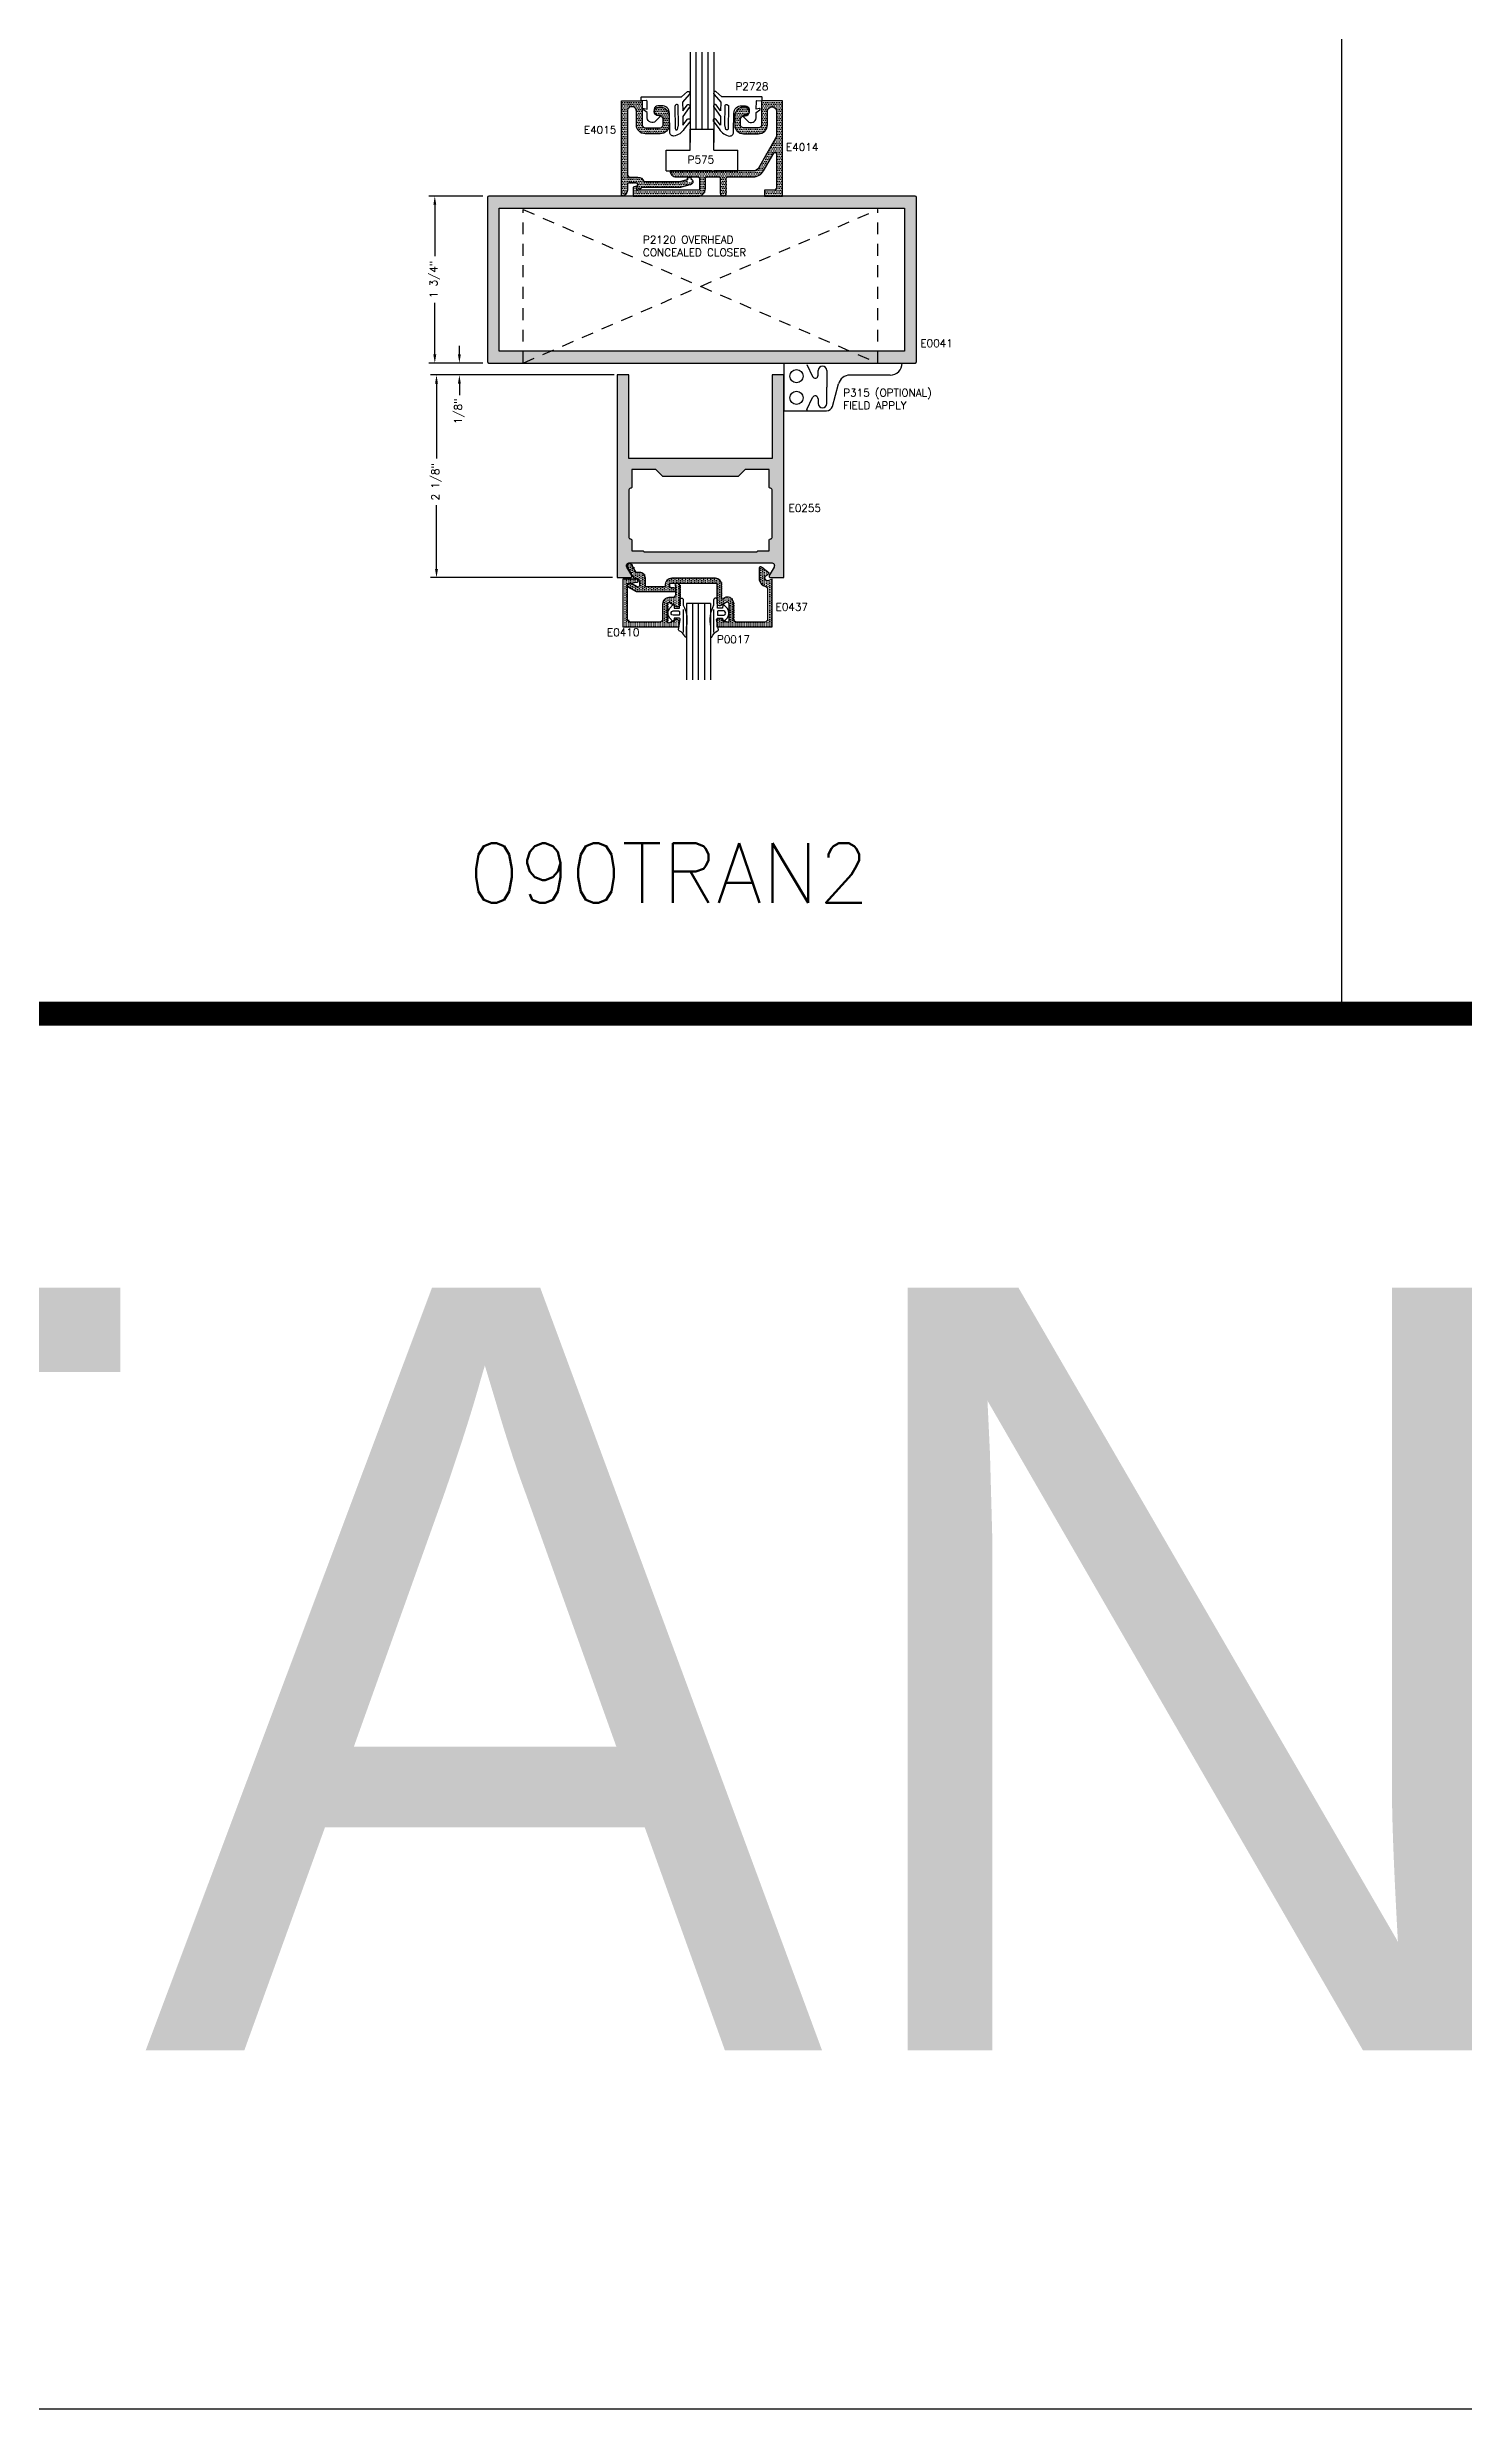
# Model space of a CAD drawing. Extents: x 0 to 130, y 0 to 90.
# Drawn here: x 14.98 to 29.83, y 0.25 to 25.01 of the extents above; entities that cross this region are included whole.
import ezdxf

# ---------------------------------------------------------------- set-up
doc = ezdxf.new("R2010")
doc.units = 0
doc.header["$MEASUREMENT"] = 0
doc.header["$PDMODE"] = 3
doc.linetypes.add('SHIDDEN', pattern=[0.1875, 0.125, -0.0625])
doc.layers.get('0').update_dxf_attribs({"linetype": 'CONTINUOUS'})
doc.layers.get('DEFPOINTS').update_dxf_attribs({"linetype": 'CONTINUOUS'})
for name, color, linetype in [('R-ANNO-DIMS', 3, 'CONTINUOUS'), ('R-ANNO-TEXT', 6, 'CONTINUOUS'), ('R-DET1', 4, 'CONTINUOUS'), ('R-DET2', 2, 'CONTINUOUS'), ('R-DET3', 5, 'CONTINUOUS'), ('R-OTLN', 1, 'CONTINUOUS'), ('R-PAT1', 5, 'CONTINUOUS'), ('TITLE', 7, 'CONTINUOUS')]:
    doc.layers.add(name, color=color, linetype=linetype)
doc.styles.add('CITYBLUEPRINT', font='cibt____.pfb')
doc.styles.get("Standard").update_dxf_attribs({"font": 'simplex'})
doc.dimstyles.new('1X', dxfattribs={"dimscale": 0, "dimtxt": 0.08, "dimasz": 0.09, "dimexe": 0.062, "dimexo": 0.062, "dimgap": 0.045, "dimtad": 0, "dimdec": 4, "dimzin": 4, "dimtxsty": 'STANDARD', "dimcen": 0, "dimazin": 3, "dimtp": 0.02, "dimtfac": 1, "dimtdec": 4, "dimtofl": 0, "dimtmove": 0, "dimatfit": 3, "dimtolj": 1, "dimtzin": 4})
pattern_1 = [(0, (17.458792, 16.801918), (0.009375, 0.01875), [0, -0.01875])]
pattern_2 = [(270, (17.644486, 16.893156), (0.01875, -0.009375), [0, -0.01875])]

# ---------------------------------------------------------------- blocks, each defined once
blk = doc.blocks.new('*D134')
at = {"layer": 'DEFPOINTS', "color": 0}
for p in [(19.61, 23.45), (19.044, 21.7), (19.61, 21.7)]:
    blk.add_point(p, dxfattribs=at)
at = {"layer": 'R-ANNO-DIMS', "color": 0}
for p, q in [((19.548, 23.45), (18.982, 23.45)), ((19.044, 23.36), (19.044, 22.82)), ((19.044, 21.79), (19.044, 22.33)), ((19.548, 21.7), (18.982, 21.7))]:
    blk.add_line(p, q, dxfattribs=at)
for points in [[(19.029, 23.36), (19.059, 23.36), (19.044, 23.45)], [(19.029, 21.79), (19.059, 21.79), (19.044, 21.7)]]:
    blk.add_solid(points, dxfattribs=at)
at = {"layer": 'R-ANNO-DIMS', "color": 0, "insert": (19.044, 22.575), "char_height": 0.08, "attachment_point": 5, "rotation": 90}
blk.add_mtext('\\A1;1 3/4"', dxfattribs=at)
blk = doc.blocks.new('*D135')
at = {"layer": 'DEFPOINTS', "color": 0}
for p in [(19.302, 21.7), (19.61, 21.7), (19.783, 21.575)]:
    blk.add_point(p, dxfattribs=at)
at = {"layer": 'R-ANNO-DIMS', "color": 0}
for p, q in [((19.302, 21.79), (19.302, 21.88)), ((19.548, 21.7), (19.24, 21.7)), ((19.721, 21.575), (19.24, 21.575)), ((19.302, 21.485), (19.302, 21.364))]:
    blk.add_line(p, q, dxfattribs=at)
for points in [[(19.287, 21.79), (19.317, 21.79), (19.302, 21.7)], [(19.287, 21.485), (19.317, 21.485), (19.302, 21.575)]]:
    blk.add_solid(points, dxfattribs=at)
at = {"layer": 'R-ANNO-DIMS', "color": 0, "insert": (19.302, 21.193), "char_height": 0.08, "attachment_point": 5, "rotation": 90}
blk.add_mtext('\\A1;1/8"', dxfattribs=at)
blk = doc.blocks.new('*D133')
at = {"layer": 'DEFPOINTS', "color": 0}
for p in [(20.986, 21.575), (19.062, 19.45), (20.97, 19.45)]:
    blk.add_point(p, dxfattribs=at)
at = {"layer": 'R-ANNO-DIMS', "color": 0}
for p, q in [((20.924, 21.575), (19, 21.575)), ((19.062, 21.485), (19.062, 20.699)), ((19.062, 19.54), (19.062, 20.209)), ((20.908, 19.45), (19, 19.45))]:
    blk.add_line(p, q, dxfattribs=at)
for points in [[(19.047, 21.485), (19.077, 21.485), (19.062, 21.575)], [(19.047, 19.54), (19.077, 19.54), (19.062, 19.45)]]:
    blk.add_solid(points, dxfattribs=at)
at = {"layer": 'R-ANNO-DIMS', "color": 0, "insert": (19.062, 20.454), "char_height": 0.08, "attachment_point": 5, "rotation": 90}
blk.add_mtext('\\A1;2 1/8"', dxfattribs=at)

msp = doc.modelspace()

# ---------------------------------------------------------------- hatches: boundary and pattern name
at = {"layer": 'R-PAT1'}
h = msp.add_hatch(dxfattribs=at)
h.set_pattern_fill('DOTS', color=256, scale=0.3, style=0)
h.set_pattern_definition(pattern_1)
edge = h.paths.add_edge_path()
edge.add_line((21.0010766, 23.4499186), (21.0010766, 24.4499186))
edge.add_line((21.0010766, 24.4499186), (21.2200765, 24.4499186))
edge.add_line((21.2200765, 24.4499186), (21.2200765, 24.1969187))
edge.add_arc((21.2510765, 24.1969187), 0.031, 180, 270)
edge.add_line((21.2510765, 24.1659187), (21.4080763, 24.1659187))
edge.add_arc((21.4080763, 24.1969187), 0.031, 270, 360)
edge.add_line((21.4390763, 24.1969187), (21.4390763, 24.2599187))
edge.add_arc((21.4080763, 24.2599187), 0.031, 0, 90)
edge.add_line((21.4080763, 24.2909187), (21.3915755, 24.2909186))
edge.add_arc((21.3915757, 24.3374186), 0.0465, 90.00024643, 269.99975357, ccw=False)
edge.add_line((21.3915755, 24.3839186), (21.4080762, 24.3839187))
edge.add_arc((21.4080759, 24.290918), 0.0930007, 0.00042069, 89.99982575, ccw=False)
edge.add_line((21.5010766, 24.2909187), (21.5010766, 24.1969187))
edge.add_arc((21.4080759, 24.1969193), 0.0930007, 270.00017425, 359.99957931, ccw=False)
edge.add_line((21.4080762, 24.1039187), (21.2510766, 24.1039187))
edge.add_arc((21.2510769, 24.1969193), 0.0930007, 180.00042069, 269.99982575, ccw=False)
edge.add_line((21.1580762, 24.1969187), (21.1580762, 24.3404189))
edge.add_arc((21.1105765, 24.340419), 0.0474997, 359.99983713, 540.00016287)
edge.add_line((21.0630768, 24.3404189), (21.0630768, 23.6809187))
edge.add_arc((21.0940773, 23.680919), 0.0310004, 180.00057241, 269.99950152)
edge.add_line((21.094077, 23.6499186), (21.1744774, 23.6499186))
edge.add_arc((21.1744787, 23.5879221), 0.0619964, 14.95271195, 90.00121291, ccw=False)
edge.add_line((21.2343759, 23.6039186), (21.6119145, 23.6039186))
edge.add_line((21.6119145, 23.6039186), (21.6927346, 23.6255744))
edge.add_arc((21.7120528, 23.6307511), 0.0199998, -3.81967392, 195.00129761, ccw=False)
edge.add_arc((21.7200765, 23.6008071), 0.031, -75.05754629, 67.36287524, ccw=False)
edge.add_line((21.7280698, 23.5708554), (21.6200761, 23.5419186))
edge.add_line((21.6200761, 23.5419186), (21.2141828, 23.5419186))
edge.add_arc((21.1610741, 23.5739275), 0.0620089, 270.00212235, 328.92235686, ccw=False)
edge.add_line((21.1610764, 23.5119186), (21.1713739, 23.5703139))
edge.add_arc((21.1566018, 23.5729186), 0.015, 350.00007445, 450)
edge.add_line((21.1566018, 23.5879185), (21.0780762, 23.5879186))
edge.add_arc((21.0780758, 23.5729196), 0.014999, 89.99835239, 180.00397769)
edge.add_line((21.0630768, 23.5729186), (21.0630768, 23.5119185))
edge.add_arc((21.0010764, 23.511919), 0.0620005, 270.00020222, 359.99957776, ccw=False)
edge.add_arc((21.0010766, 23.4499186), 0.0000000307, 195.81769669, 270.00019377, ccw=False)
h = msp.add_hatch(dxfattribs=at)
h.set_pattern_fill('DOTS', color=256, scale=0.3, style=0)
h.set_pattern_definition(pattern_1)
edge = h.paths.add_edge_path()
edge.add_line((21.5741872, 23.6519186), (21.8051875, 23.6519186))
edge.add_arc((21.8051875, 23.6369186), 0.015, 0, 90, ccw=False)
edge.add_line((21.8201875, 23.6369186), (21.8201875, 23.5269186))
edge.add_arc((21.8051875, 23.5269186), 0.015, -90, 0, ccw=False)
edge.add_line((21.8051875, 23.5119186), (21.1610764, 23.5119186))
edge.add_line((21.1610764, 23.5119186), (21.1691865, 23.5579186))
edge.add_line((21.1691865, 23.5579186), (21.123187, 23.5455929))
edge.add_line((21.123187, 23.5455929), (21.123187, 23.4499186))
edge.add_line((21.123187, 23.4499186), (21.8041878, 23.4499186))
edge.add_arc((21.8041878, 23.5279186), 0.078, 270, 360)
edge.add_line((21.8821878, 23.5279186), (21.8821878, 23.6369187))
edge.add_arc((21.8971878, 23.6369187), 0.015, 90, 180, ccw=False)
edge.add_line((21.8971878, 23.6519187), (22.0231879, 23.6519187))
edge.add_arc((22.0231879, 23.6369187), 0.015, 0, 90, ccw=False)
edge.add_line((22.0381879, 23.6369187), (22.0381879, 23.4809178))
edge.add_arc((22.0691871, 23.4809178), 0.0309992, 180, 360)
edge.add_line((22.1001863, 23.4809178), (22.1001863, 23.6369187))
edge.add_arc((22.1151863, 23.6369187), 0.015, 90, 180, ccw=False)
edge.add_line((22.1151863, 23.6519187), (22.3829668, 23.6519187))
edge.add_arc((22.3829669, 23.7769184), 0.1249997, 269.99993274, 330.00006726)
edge.add_line((22.49122, 23.7144187), (22.5991956, 23.9014389))
edge.add_arc((22.612186, 23.8939389), 0.015, 0, 150.00013452, ccw=False)
edge.add_line((22.627186, 23.8939389), (22.627186, 23.5429186))
edge.add_arc((22.596186, 23.5429186), 0.031, -90, 0, ccw=False)
edge.add_line((22.596186, 23.5119186), (22.502186, 23.5119186))
edge.add_line((22.502186, 23.5119186), (22.502186, 23.4499186))
edge.add_line((22.502186, 23.4499186), (22.689186, 23.4499186))
edge.add_line((22.689186, 23.4499186), (22.689186, 24.4499186))
edge.add_line((22.689186, 24.4499186), (22.470186, 24.4499186))
edge.add_line((22.470186, 24.4499186), (22.470186, 24.1969186))
edge.add_arc((22.439186, 24.1969186), 0.031, -90, 0, ccw=False)
edge.add_line((22.439186, 24.1659186), (22.282187, 24.1659186))
edge.add_arc((22.282187, 24.1969186), 0.031, 180, 270, ccw=False)
edge.add_line((22.251187, 24.1969186), (22.251187, 24.2599186))
edge.add_arc((22.282187, 24.2599186), 0.031, 90, 180, ccw=False)
edge.add_line((22.282187, 24.2909186), (22.2986869, 24.2909186))
edge.add_arc((22.2986869, 24.3374186), 0.0465, 270, 450)
edge.add_line((22.2986869, 24.3839187), (22.282187, 24.3839187))
edge.add_arc((22.282187, 24.2909187), 0.093, 90, 180)
edge.add_line((22.189187, 24.2909187), (22.189187, 24.1969187))
edge.add_arc((22.282187, 24.1969187), 0.093, 180, 270)
edge.add_line((22.282187, 24.1039187), (22.439186, 24.1039187))
edge.add_arc((22.439186, 24.1969187), 0.093, 270, 360)
edge.add_line((22.532186, 24.1969187), (22.532186, 24.3404187))
edge.add_arc((22.579686, 24.3404187), 0.0475, 0, 180, ccw=False)
edge.add_line((22.627186, 24.3404187), (22.627186, 24.0739185))
edge.add_line((22.627186, 24.0739185), (22.4372391, 23.7449187))
edge.add_arc((22.3835454, 23.7759186), 0.062, 270, 330.00015423, ccw=False)
edge.add_line((22.3835454, 23.7139186), (21.9701862, 23.7139186))
edge.add_line((21.9701862, 23.7139186), (21.9601878, 23.7039186))
edge.add_line((21.9601878, 23.7039186), (21.9501876, 23.7139186))
edge.add_line((21.9501876, 23.7139186), (21.5121872, 23.7139186))
edge.add_arc((21.5741872, 23.7139186), 0.062, 180, 270)
h = msp.add_hatch(dxfattribs=at)
h.set_pattern_fill('DOTS', color=256, scale=0.3, style=0)
h.set_pattern_definition(pattern_1)
edge = h.paths.add_edge_path()
edge.add_line((19.5951312, 23.4349186), (19.5951312, 21.7149186))
edge.add_arc((19.6101538, 21.7149411), 0.0150226, 180.086122, 269.913878)
edge.add_line((19.6101312, 21.6999186), (24.0801312, 21.6999186))
edge.add_arc((24.0801086, 21.7149411), 0.0150226, 270.086122, 359.913878)
edge.add_line((24.0951312, 21.7149186), (24.0951312, 23.4349186))
edge.add_arc((24.0801086, 23.434896), 0.0150226, 0.086122, 89.913878)
edge.add_line((24.0801312, 23.4499186), (19.6101312, 23.4499186))
edge.add_arc((19.6101538, 23.434896), 0.0150226, 90.086122, 179.913878)
h.paths.add_polyline_path([(19.7201312, 23.3249186), (23.8451312, 23.3249186), (23.9701312, 23.3249186), (23.9701312, 21.8249186), (19.7201312, 21.8249186)], flags=16)
h = msp.add_hatch(dxfattribs=at)
h.set_pattern_fill('DOTS', color=256, scale=0.3, style=0)
h.set_pattern_definition([(0, (17.644486, 16.893156), (0.009375, 0.01875), [0, -0.01875])])
edge = h.paths.add_edge_path(flags=16)
edge.add_line((22.5801311, 19.8709186), (22.5801311, 20.3719184))
edge.add_arc((22.5651311, 20.3719184), 0.015, 0, 90)
edge.add_arc((22.5641823, 20.4019396), 0.0150511, 180.08054267, 273.61432051, ccw=False)
edge.add_line((22.5491312, 20.4019184), (22.5491312, 20.5849186))
edge.add_line((22.5491312, 20.5849186), (22.2991312, 20.5849186))
edge.add_line((22.2991312, 20.5849186), (22.2261313, 20.5119184))
edge.add_line((22.2261313, 20.5119184), (21.4341312, 20.5119184))
edge.add_line((21.4341312, 20.5119184), (21.3611312, 20.5849186))
edge.add_line((21.3611312, 20.5849186), (21.1111312, 20.5849186))
edge.add_line((21.1111312, 20.5849186), (21.1111312, 20.4019184))
edge.add_arc((21.0961312, 20.4019184), 0.015, 270, 360, ccw=False)
edge.add_arc((21.0951823, 20.3718973), 0.0150511, 86.38533737, 179.91944209)
edge.add_line((21.0801312, 20.3719184), (21.0801312, 19.8709186))
edge.add_arc((21.0951312, 19.8709186), 0.015, 180, 270)
edge.add_line((21.0951312, 19.8559186), (21.0961312, 19.8559186))
edge.add_arc((21.0961312, 19.8409186), 0.015, 0, 90, ccw=False)
edge.add_line((21.1111312, 19.8409186), (21.1111312, 19.7309186))
edge.add_line((21.1111312, 19.7309186), (21.2261312, 19.7309186))
edge.add_arc((21.2261312, 19.7209186), 0.01, 0, 90, ccw=False)
edge.add_line((21.2361312, 19.7209186), (21.8301312, 19.7209186))
edge.add_line((21.8301312, 19.7209186), (22.4241311, 19.7209186))
edge.add_arc((22.4341311, 19.7209186), 0.01, 90, 180, ccw=False)
edge.add_line((22.4341311, 19.7309186), (22.5491312, 19.7309186))
edge.add_line((22.5491312, 19.7309186), (22.5491312, 19.8409186))
edge.add_arc((22.5641823, 19.8408974), 0.0150511, 86.38533737, 179.91944209, ccw=False)
edge.add_arc((22.5651312, 19.8709186), 0.015, 270, 360)
edge = h.paths.add_edge_path()
edge.add_line((22.5641312, 19.4499185), (22.7051312, 19.4499186))
edge.add_line((22.7051312, 19.4499186), (22.7051312, 21.5749184))
edge.add_line((22.7051312, 21.5749184), (22.5801312, 21.5749184))
edge.add_line((22.5801312, 21.5749184), (22.5801312, 20.6999184))
edge.add_line((22.5801312, 20.6999184), (21.8301312, 20.6999184))
edge.add_line((21.8301312, 20.6999184), (21.0801312, 20.6999184))
edge.add_line((21.0801312, 20.6999184), (21.0801312, 21.5749184))
edge.add_line((21.0801312, 21.5749184), (20.9551312, 21.5749184))
edge.add_line((20.9551312, 21.5749184), (20.9551312, 19.4499186))
edge.add_line((20.9551312, 19.4499186), (21.0961312, 19.4499186))
edge.add_arc((21.0961312, 19.4649186), 0.015, 270, 389.82257815)
edge.add_line((21.1091448, 19.4723783), (21.0588924, 19.5594187))
edge.add_arc((21.0857392, 19.5749186), 0.031, 90, 209.99980364, ccw=False)
edge.add_line((21.0857392, 19.6059186), (21.8301312, 19.6059186))
edge.add_line((21.8301312, 19.6059186), (22.5745235, 19.6059185))
edge.add_arc((22.5745235, 19.5749186), 0.0309999, -30.00008088, 90, ccw=False)
edge.add_line((22.6013702, 19.5594186), (22.5511177, 19.4723786))
edge.add_arc((22.5641312, 19.4649186), 0.0150001, 150.17647205, 270)
h = msp.add_hatch(dxfattribs=at)
h.set_pattern_fill('DOTS', color=256, scale=0.3, angle=270, style=0)
h.set_pattern_definition(pattern_2)
edge = h.paths.add_edge_path()
edge.add_arc((21.5589626, 19.3244988), 0.02, 367.42321911, 450)
edge.add_line((21.5589626, 19.3444988), (21.5369636, 19.3444986))
edge.add_arc((21.5369636, 19.3694986), 0.025, 90.00229183, 270, ccw=False)
edge.add_line((21.5369626, 19.3944986), (21.7673823, 19.3944987))
edge.add_line((21.7673823, 19.3944987), (21.9938799, 19.3944989))
edge.add_arc((21.9938799, 19.3794989), 0.015, 360, 450, ccw=False)
edge.add_line((22.0088799, 19.3794989), (22.0088814, 19.1889929))
edge.add_arc((22.0398814, 19.1889929), 0.031, 180, 299.99998846)
edge.add_line((22.0553814, 19.1621461), (22.1113799, 19.1944778))
edge.add_arc((22.1188799, 19.1814875), 0.0149999, 0, 120.00015481, ccw=False)
edge.add_line((22.1338798, 19.1814875), (22.1338799, 18.9994987))
edge.add_arc((22.1188799, 18.9994987), 0.015, 239.99994069, 360, ccw=False)
edge.add_line((22.1113799, 18.9865083), (22.0553814, 19.0188397))
edge.add_arc((22.0398814, 18.9919928), 0.0310001, 419.99999305, 540)
edge.add_line((22.0088813, 18.9919928), (22.0088831, 18.9344987))
edge.add_line((22.0088831, 18.9344987), (22.5898806, 18.9344987))
edge.add_line((22.5898806, 18.9344987), (22.5898806, 19.4344987))
edge.add_line((22.5898806, 19.4344987), (22.5553876, 19.4207127))
edge.add_arc((22.543883, 19.4494988), 0.0309999, 127.47490835, 291.78460925, ccw=False)
edge.add_line((22.5250222, 19.4741009), (22.5559755, 19.4981262))
edge.add_line((22.5559755, 19.4981262), (22.4785251, 19.5631134))
edge.add_arc((22.4688822, 19.5516237), 0.015, 409.99469487, 540)
edge.add_line((22.4538822, 19.5516237), (22.4538855, 19.426058))
edge.add_arc((22.5438828, 19.4494987), 0.0929999, 194.5988619, 253.60513802)
edge.add_arc((22.5088831, 19.3305408), 0.031, 360, 433.60501923, ccw=False)
edge.add_line((22.5398831, 19.3305408), (22.5398831, 19.0154985))
edge.add_arc((22.5088831, 19.0154985), 0.031, 270.00001848, 360, ccw=False)
edge.add_line((22.5088831, 18.9844985), (22.2148806, 18.9844985))
edge.add_arc((22.2148806, 19.0154985), 0.031, 179.99996303, 270, ccw=False)
edge.add_line((22.1838806, 19.0154985), (22.1838799, 19.1814875))
edge.add_arc((22.1188799, 19.1814875), 0.065, 360, 450.245403)
edge.add_line((22.1186015, 19.2464869), (22.101462, 19.2464875))
edge.add_line((22.101462, 19.2464875), (22.0588824, 19.221904))
edge.add_line((22.0588824, 19.221904), (22.0588799, 19.3794986))
edge.add_arc((21.9938799, 19.3794986), 0.065, 360, 450)
edge.add_line((21.9938799, 19.4444986), (21.5369636, 19.444499))
edge.add_arc((21.5369636, 19.3744988), 0.0700002, 90, 183.37231972)
edge.add_arc((21.4521072, 19.3695017), 0.0150032, 270.00525571, 363.3599374, ccw=False)
edge.add_line((21.4521086, 19.3544986), (21.2748816, 19.3544987))
edge.add_arc((21.2748816, 19.3694986), 0.0149999, 180, 270, ccw=False)
edge.add_line((21.2598817, 19.3694986), (21.2598826, 19.4444987))
edge.add_arc((21.1978826, 19.4444987), 0.062, 360, 450)
edge.add_line((21.1978826, 19.5064987), (21.1708246, 19.5064988))
edge.add_arc((21.1708246, 19.5214988), 0.015, 210.00072778, 270, ccw=False)
edge.add_line((21.1578343, 19.5139986), (21.1146003, 19.588881))
edge.add_arc((21.0928826, 19.5764987), 0.0249996, 389.68959132, 570.33879134)
edge.add_line((21.0713066, 19.5638711), (21.1358923, 19.4519986))
edge.add_arc((21.1488826, 19.4594988), 0.015, 210.00072778, 270)
edge.add_line((21.1488826, 19.4444988), (21.1668806, 19.4444988))
edge.add_arc((21.1668806, 19.4134988), 0.031, 360, 450, ccw=False)
edge.add_line((21.1978806, 19.4134988), (21.1978786, 19.3674995))
edge.add_arc((21.1828796, 19.3674995), 0.014999, 240.00022716, 360, ccw=False)
edge.add_line((21.1753801, 19.3545099), (21.1268986, 19.3824987))
edge.add_line((21.1268986, 19.3824987), (21.0828806, 19.3824988))
edge.add_arc((21.0828806, 19.3674988), 0.015, 450, 600.00003618)
edge.add_line((21.0753806, 19.3545084), (21.1620016, 19.3044991))
edge.add_line((21.1620016, 19.3044991), (21.5589626, 19.3044991))
edge.add_arc((21.5589626, 19.3244988), 0.0199996, 270, 367.42321911)
h = msp.add_hatch(dxfattribs=at)
h.set_pattern_fill('DOTS', color=256, scale=0.3, angle=270, style=0)
h.set_pattern_definition(pattern_2)
edge = h.paths.add_edge_path()
edge.add_line((21.0867486, 19.3943523), (21.1724046, 19.4048697))
edge.add_arc((21.1705766, 19.4197578), 0.0149999, 276.99984418, 450)
edge.add_line((21.1705766, 19.4347577), (21.0235776, 19.4347576))
edge.add_line((21.0235776, 19.4347576), (21.0235776, 18.9347576))
edge.add_line((21.0235776, 18.9347576), (21.614577, 18.9347576))
edge.add_line((21.614577, 18.9347576), (21.6145786, 18.9820641))
edge.add_arc((21.5835786, 18.9820641), 0.031, 360, 480.00000695)
edge.add_line((21.5680786, 19.0089109), (21.5120766, 18.9765791))
edge.add_arc((21.5045766, 18.9895695), 0.015, 180.0000382, 299.99998292, ccw=False)
edge.add_line((21.4895766, 18.9895695), (21.4895766, 19.1767191))
edge.add_arc((21.5045766, 19.1767191), 0.015, 60.00003618, 180, ccw=False)
edge.add_line((21.5120766, 19.1897094), (21.5780766, 19.1516042))
edge.add_arc((21.593577, 19.178451), 0.0310001, 239.99937129, 360)
edge.add_line((21.6245771, 19.178451), (21.624577, 19.3587574))
edge.add_arc((21.593577, 19.3587574), 0.031, 360, 450)
edge.add_line((21.593577, 19.3897574), (21.5861916, 19.3897575))
edge.add_arc((21.5861916, 19.3747577), 0.0149998, 90, 188.05026129)
edge.add_line((21.5713396, 19.3726571), (21.5745756, 19.3497576))
edge.add_line((21.5745756, 19.3497576), (21.5745776, 19.2727188))
edge.add_arc((21.5435776, 19.2727188), 0.031, 270, 360, ccw=False)
edge.add_line((21.5435776, 19.2417188), (21.5047656, 19.2417189))
edge.add_arc((21.5045766, 19.1767191), 0.0650002, 449.8334012, 540.13081044)
edge.add_line((21.4395766, 19.1765707), (21.4395756, 19.0157574))
edge.add_arc((21.4085756, 19.0157574), 0.031, 270, 360, ccw=False)
edge.add_line((21.4085756, 18.9847574), (21.1045786, 18.9847574))
edge.add_arc((21.1045786, 19.0157574), 0.031, 180, 270, ccw=False)
edge.add_line((21.0735786, 19.0157574), (21.0735756, 19.3794641))
edge.add_arc((21.0885756, 19.3794641), 0.015, 96.99984418, 180, ccw=False)

# ---------------------------------------------------------------- linework, layer by layer
at = {"layer": 'R-DET1'}
for points in [[(21.0010766, 23.4499186), (21.0010766, 23.4499186), (21.0010766, 24.4499186), (21.2200765, 24.4499186), (21.2200765, 24.1969187, 0.4142135624), (21.2510765, 24.1659187), (21.4080763, 24.1659187, 0.4142135624), (21.4390763, 24.1969187), (21.4390763, 24.2599187, 0.4142135624), (21.4080763, 24.2909187), (21.3915755, 24.2909186, -0.9999956989), (21.3915755, 24.3839186), (21.4080762, 24.3839187, -0.4142105211), (21.5010766, 24.2909187), (21.5010766, 24.1969187, -0.4142105211), (21.4080762, 24.1039187), (21.2510766, 24.1039187, -0.4142105211), (21.1580762, 24.1969187), (21.1580762, 24.3404189, 1.0000028426), (21.0630768, 24.3404189), (21.0630768, 23.6809187, 0.414208088), (21.094077, 23.6499186), (21.1744774, 23.6499186, -0.3396902866), (21.2343759, 23.6039186), (21.6119145, 23.6039186), (21.6927346, 23.6255744, -1.1793782858), (21.7320082, 23.6294188, -0.716064469), (21.7280698, 23.5708554), (21.6200761, 23.5419186), (21.2141828, 23.5419186, -0.2629058952), (21.1610764, 23.5119186), (21.1713739, 23.5703139, 0.4663072627), (21.1566018, 23.5879185), (21.0780762, 23.5879186, 0.4142423189), (21.0630768, 23.5729186), (21.0630768, 23.5119185, -0.4142103702), (21.0010766, 23.4499185, -0.335481)], [(21.5741872, 23.6519186), (21.8051875, 23.6519186, -0.4142135624), (21.8201875, 23.6369186), (21.8201875, 23.5269186, -0.4142135624), (21.8051875, 23.5119186), (21.1610764, 23.5119186), (21.1691865, 23.5579186), (21.123187, 23.5455929), (21.123187, 23.4499186), (21.8041878, 23.4499186, 0.4142135624), (21.8821878, 23.5279186), (21.8821878, 23.6369187, -0.4142135624), (21.8971878, 23.6519187), (22.0231879, 23.6519187, -0.4142135624), (22.0381879, 23.6369187), (22.0381879, 23.4809178, 1), (22.1001863, 23.4809178), (22.1001863, 23.6369187, -0.4142135624), (22.1151863, 23.6519187), (22.3829668, 23.6519187, 0.2679498215), (22.49122, 23.7144187), (22.5991956, 23.9014389, -0.7673279206), (22.627186, 23.8939389), (22.627186, 23.5429186, -0.4142135624), (22.596186, 23.5119186), (22.502186, 23.5119186), (22.502186, 23.4499186), (22.689186, 23.4499186), (22.689186, 24.4499186), (22.470186, 24.4499186), (22.470186, 24.1969186, -0.4142135624), (22.439186, 24.1659186), (22.282187, 24.1659186, -0.4142135624), (22.251187, 24.1969186), (22.251187, 24.2599186, -0.4142135624), (22.282187, 24.2909186), (22.2986869, 24.2909186, 1), (22.2986869, 24.3839187), (22.282187, 24.3839187, 0.4142135624), (22.189187, 24.2909187), (22.189187, 24.1969187, 0.4142135624), (22.282187, 24.1039187), (22.439186, 24.1039187, 0.4142135624), (22.532186, 24.1969187), (22.532186, 24.3404187, -1), (22.627186, 24.3404187), (22.627186, 24.0739185), (22.4372391, 23.7449187, -0.2679499137), (22.3835454, 23.7139186), (21.9701862, 23.7139186), (21.9601878, 23.7039186), (21.9501876, 23.7139186), (21.5121872, 23.7139186, 0.4142135624)]]:
    msp.add_lwpolyline(points, format="xyb", close=True, dxfattribs=at)
for points in [[(21.5716516, 19.3255026, 0.3767558748), (21.5518192, 19.3429187), (21.5298202, 19.3429185, -0.9999800002), (21.5298192, 19.3929185), (21.7602389, 19.3929186), (21.9867365, 19.3929188, -0.4142135624), (22.0017365, 19.3779188), (22.001738, 19.1874128, 0.5773502021), (22.048238, 19.160566), (22.1042365, 19.1928977, -0.5773511698), (22.1267365, 19.1799074), (22.1267365, 18.9979186, -0.5773506143), (22.1042365, 18.9849282), (22.0482381, 19.0172596, 0.5773503096), (22.0017379, 18.9904127), (22.0017397, 18.9329186), (22.5827372, 18.9329186), (22.5827372, 19.4329186), (22.5482443, 19.4191326, -0.8716619961), (22.5178788, 19.4725208), (22.5488322, 19.4965461), (22.4713817, 19.5615333, 0.6371028041), (22.4467388, 19.5500436), (22.4467422, 19.4244779, 0.2633073116), (22.5104897, 19.3587002, -0.3326800485), (22.5327398, 19.3289607), (22.5327398, 19.0139184, -0.4142134679), (22.5017398, 18.9829184), (22.2077372, 18.9829184, -0.4142137513), (22.1767372, 19.0139184), (22.1767365, 19.1799074, 0.4154686076), (22.1114581, 19.2449068), (22.0943186, 19.2449074), (22.051739, 19.2203239), (22.0517365, 19.3779185, 0.4142135624), (21.9867365, 19.4429185), (21.5298202, 19.4429189, 0.4315596713), (21.4599412, 19.368801, -0.4314683805), (21.4449652, 19.3529185), (21.2677382, 19.3529186, -0.4142135624), (21.2527383, 19.3679185), (21.2527392, 19.4429186, 0.4142135624), (21.1907392, 19.5049186), (21.1636812, 19.5049187, -0.2679457889), (21.1506909, 19.5124185), (21.1074569, 19.5873009, 1.0056814477), (21.0641632, 19.562291), (21.1287489, 19.4504185, 0.2679457889), (21.1417392, 19.4429187), (21.1597372, 19.4429187, -0.4142135624), (21.1907372, 19.4119187), (21.1907352, 19.3659194, -0.5773489476), (21.1682368, 19.3529298), (21.1197552, 19.3809186), (21.0757372, 19.3809187, 0.7673272388), (21.0682372, 19.3529283), (21.1548582, 19.302919), (21.5518192, 19.302919, 0.4526903691), (21.5716512, 19.3255026)], [(21.0796052, 19.3927722), (21.1652612, 19.4032896, 0.9407073484), (21.1634332, 19.4331776), (21.0164342, 19.4331775), (21.0164342, 18.9331775), (21.6074336, 18.9331775), (21.6074352, 18.980484, 0.5773503096), (21.5609352, 19.0073308), (21.5049332, 18.974999, -0.5773499476), (21.4824332, 18.9879894), (21.4824332, 19.175139, -0.5773500587), (21.5049332, 19.1881293), (21.5709333, 19.1500242, 0.5773539269), (21.6174337, 19.1768709), (21.6174336, 19.3571773, 0.4142135624), (21.5864336, 19.3881773), (21.5790482, 19.3881774, 0.4559911352), (21.5641962, 19.371077), (21.5674322, 19.3481775), (21.5674342, 19.2711387, -0.4142135624), (21.5364342, 19.2401387), (21.4976222, 19.2401389, 0.4157347224), (21.4324332, 19.1749906), (21.4324322, 19.0141773, -0.4142135624), (21.4014322, 18.9831773), (21.0974352, 18.9831773, -0.4142135624), (21.0664352, 19.0141773), (21.0664322, 19.377884, -0.3788668862), (21.0796042, 19.3927722)]]:
    msp.add_lwpolyline(points, format="xyb", dxfattribs=at)
at = {"layer": 'R-DET2'}
for p, q in [((21.720192, 24.958362), (21.720192, 24.0119196)), ((21.782692, 24.958362), (21.782692, 24.1509186)), ((21.845192, 24.958362), (21.845192, 24.1509186)), ((21.907692, 24.958362), (21.907692, 24.1509186)), ((21.970192, 24.958362), (21.970192, 24.0119196)), ((21.720192, 24.1509186), (21.970192, 24.1509186)), ((21.720192, 23.9329186), (21.720192, 24.1509186)), ((21.970192, 23.9329186), (21.970192, 24.1509186)), ((21.470192, 23.7139186), (21.470192, 23.9329186)), ((21.470192, 23.9329186), (21.720192, 23.9329186)), ((21.970192, 23.9329186), (22.220192, 23.9329186)), ((22.220192, 23.7139186), (22.220192, 23.9329186)), ((21.470192, 23.7139186), (22.220192, 23.7139186)), ((21.6834657, 19.1792342), (21.6834652, 18.3771004)), ((21.9334657, 19.1792342), (21.6834657, 19.1792342)), ((21.7459657, 19.1792342), (21.7459652, 18.3771004)), ((21.8084653, 18.3771004), (21.8084657, 19.1792342)), ((21.8709657, 19.1792342), (21.8709652, 18.3771004)), ((21.9334657, 19.1792342), (21.9334652, 18.3771004))]:
    msp.add_line(p, q, dxfattribs=at)
for points in [[(21.3846, 24.3016211), (21.3985927, 24.3018653, -0.6681786379), (21.4059606, 24.2849203), (21.3585478, 24.2358229, -0.6681786379), (21.2725884, 24.2696832), (21.2715613, 24.3285239), (21.2314414, 24.3559678, -0.8363234174), (21.2378935, 24.3703331), (21.2709755, 24.3620848), (21.2695117, 24.4459457, 0.4142135624), (21.2634079, 24.4518401), (21.2134155, 24.4509674, -0.4142135624), (21.2073117, 24.4568618), (21.2068231, 24.4848575, -0.4142135624), (21.2127175, 24.4909613), (21.6312389, 24.4913503, 0.1630378793), (21.6312389, 24.4913503), (21.6941623, 24.5488008, -0.8866576519), (21.710135, 24.5169971), (21.6423004, 24.4340999), (21.6438904, 24.3430118), (21.6922371, 24.4077122, -0.9485134715), (21.7129587, 24.3785223), (21.6448719, 24.2867827), (21.6464742, 24.1949828), (21.6945962, 24.2588781, -0.958754735), (21.7168059, 24.2307805), (21.6588814, 24.1541558, -0.2262200796), (21.5482316, 24.0804432, -0.4142135624), (21.5075396, 24.119739), (21.5040491, 24.3197085, 0.4142135624), (21.4226651, 24.3983001), (21.3843242, 24.3976309, 0.3888787319), (21.3451197, 24.3604273), (21.3439994, 24.3444053, 0.4400105309)], [(22.3006676, 24.3016211), (22.2866749, 24.3018653, 0.6681786379), (22.279307, 24.2849203), (22.3267198, 24.2358229, 0.6681786379), (22.4126792, 24.2696832), (22.4137062, 24.3285239), (22.4538262, 24.3559678, 0.8363234174), (22.4473741, 24.3703331), (22.414292, 24.3620848), (22.4157558, 24.4459457, -0.4142135624), (22.4218596, 24.4518401), (22.471852, 24.4509674, 0.4142135624), (22.4779558, 24.4568618), (22.4784445, 24.4848575, 0.4142135624), (22.4725501, 24.4909613), (22.0540286, 24.4913503, -0.1630378793), (22.0540286, 24.4913503), (21.9911052, 24.5488008, 0.8866576519), (21.9751325, 24.5169971), (22.0429671, 24.4340999), (22.0413772, 24.3430118), (21.9930305, 24.4077122, 0.9485134715), (21.9723089, 24.3785223), (22.0403957, 24.2867827), (22.0387933, 24.1949828), (21.9906713, 24.2588781, 0.958754735), (21.9684617, 24.2307805), (22.0263861, 24.1541558, 0.2262200796), (22.137036, 24.0804432, 0.4142135624), (22.177728, 24.119739), (22.1812185, 24.3197085, -0.4142135624), (22.2626025, 24.3983001), (22.3009434, 24.3976309, -0.3888787319), (22.3401478, 24.3604273), (22.3412682, 24.3444053, -0.4400105309)], [(21.5722351, 24.4059932, 0.3723118187), (21.5596657, 24.3909292), (21.5636839, 24.1607251, 0.6681786379), (21.5894717, 24.150567), (21.5968048, 24.1846183, 0.1989123674), (21.6010125, 24.1953), (21.5974996, 24.3965484, 0.4573947209), (21.5800736, 24.4110888)], [(22.1130325, 24.4059932, -0.3723118187), (22.1256019, 24.3909292), (22.1215836, 24.1607251, -0.6681786379), (22.0957958, 24.150567), (22.0884627, 24.1846183, -0.1989123674), (22.0842551, 24.1953), (22.0877679, 24.3965484, -0.4573947209), (22.1051939, 24.4110888)], [(21.6814467, 18.9324283), (21.6814466, 18.8343198, -0.4770370124), (21.6693656, 18.8245387, 0.1690634905), (21.60741, 18.893445, -0.3788088369), (21.5995292, 18.9040976), (21.6187433, 19.0094142, 0.3462419148), (21.6087813, 19.0252858), (21.5546944, 19.0252858), (21.5535835, 18.9950886, -0.6086559015), (21.5404388, 18.9896852), (21.5081282, 19.0262379, -0.3786170875), (21.5081282, 19.1293338), (21.5404389, 19.1658864, -0.6086559015), (21.5535837, 19.1604831), (21.5546945, 19.1302858), (21.6096945, 19.1302858), (21.6096946, 19.2152858, -1), (21.6496946, 19.2152857), (21.6496945, 19.1602462, -0.1753644489)], [(21.5236471, 19.0852858, -0.3419987131), (21.543012, 19.1002858), (21.6016945, 19.1002858, -0.4142135624), (21.6096945, 19.0922858), (21.6096945, 19.0632858, -0.4142135624), (21.6016945, 19.0552858), (21.543012, 19.0552858, -0.3419987131), (21.5236471, 19.0702858, -0.1270166538)], [(21.9354844, 18.9324282), (21.9354844, 18.8343197, 0.4770370124), (21.9475654, 18.8245386, -0.1690634905), (22.009521, 18.8934448, 0.3788088369), (22.0174019, 18.9040974), (21.9981879, 19.009414, -0.3462419148), (22.0081498, 19.0252856), (22.0622367, 19.0252856), (22.0633476, 18.9950883, 0.6086559015), (22.0764924, 18.989685), (22.108803, 19.0262376, 0.3786170875), (22.108803, 19.1293336), (22.0764924, 19.1658862, 0.6086559015), (22.0633476, 19.1604828), (22.0622367, 19.1302856), (22.0072367, 19.1302856), (22.0072367, 19.2152856, 1), (21.9672367, 19.2152856), (21.9672367, 19.1602461, 0.1753644489)], [(22.0932841, 19.0852856, 0.3419987131), (22.0739192, 19.1002856), (22.0152367, 19.1002856, 0.4142135624), (22.0072367, 19.0922856), (22.0072367, 19.0632856, 0.4142135624), (22.0152367, 19.0552856), (22.0739192, 19.0552856, 0.3419987131), (22.0932841, 19.0702856, 0.1270166538)]]:
    msp.add_lwpolyline(points, format="xyb", close=True, dxfattribs=at)
for points in [[(21.6496945, 19.1160959), (21.6494467, 18.8763199)], [(21.9672367, 19.1160958), (21.9674844, 18.8763198)]]:
    msp.add_lwpolyline(points, dxfattribs=at)
at = {"layer": 'R-DET3', "linetype": 'SHIDDEN'}
for p, q in [((19.9707562, 21.6999188), (19.9707562, 23.3092938)), ((19.9707562, 21.6999188), (23.6895062, 23.3092938)), ((19.9707562, 23.3092938), (23.6895062, 21.6999188)), ((23.6895062, 21.6999188), (23.6895062, 23.3092938))]:
    msp.add_line(p, q, dxfattribs=at)
at = {"layer": 'R-DET3'}
for p, q in [((22.7051312, 21.6984834), (22.7051312, 21.1984834)), ((22.9460682, 21.6842573), (23.0042984, 21.5593821)), ((23.063394, 21.5724833), (23.063394, 21.6204831)), ((23.155394, 21.6204831), (23.155394, 21.4484833)), ((23.8201312, 21.5734833), (23.3971779, 21.5734833)), ((22.9460682, 21.2127094), (23.0042984, 21.3375845)), ((23.063394, 21.3244833), (23.063394, 21.2764835)), ((23.155394, 21.2764835), (23.155394, 21.4484833)), ((23.2130943, 21.2444366), (23.2764371, 21.4808356)), ((22.7051312, 21.1984834), (22.9551312, 21.1984834)), ((22.9551312, 21.1984833), (23.1532069, 21.1984833))]:
    msp.add_line(p, q, dxfattribs=at)
for centre in [(22.8373283, 21.5622016), (22.8373283, 21.3347652)]:
    msp.add_circle(centre, 0.0692958, dxfattribs=at)
for centre, radius, start, end in [((23.0323939, 21.5724833), 0.031, 205.00005785, 0), ((23.109394, 21.6204831), 0.046, 0, 180), ((23.3971779, 21.4484833), 0.125, 90, 165.00004421), ((23.8201312, 21.6984833), 0.125, 270, 0), ((23.0323939, 21.3244833), 0.031, 0, 154.99994215), ((22.9551312, 21.2084833), 0.0100001, 155.00047582, 269.99993125), ((23.109394, 21.2764835), 0.046, 180, 0), ((23.1532069, 21.2604833), 0.062, 270, 345.00007183)]:
    msp.add_arc(centre, radius, start, end, dxfattribs=at)
at = {"layer": 'R-OTLN'}
msp.add_lwpolyline([(19.5951312, 23.4349186), (19.5951312, 21.7149186, 0.4133333333), (19.6101312, 21.6999186), (24.0801312, 21.6999186, 0.4133333333), (24.0951312, 21.7149186), (24.0951312, 23.4349186, 0.4133333333), (24.0801312, 23.4499186), (19.6101312, 23.4499186, 0.4133333333), (19.5951312, 23.4349186)], format="xyb", close=True, dxfattribs=at)
msp.add_lwpolyline([(19.7201312, 23.3249186), (23.8451312, 23.3249186), (23.9701312, 23.3249186), (23.9701312, 21.8249186), (19.7201312, 21.8249186), (19.7201312, 23.3249186)], close=True, dxfattribs=at)
at = {"layer": 'R-OTLN', "linetype": 'CONTINUOUS'}
msp.add_lwpolyline([(22.5641312, 19.4499185), (22.7051312, 19.4499186), (22.7051312, 21.5749184), (22.5801312, 21.5749184), (22.5801312, 20.6999184), (21.8301312, 20.6999184), (21.0801312, 20.6999184), (21.0801312, 21.5749184), (20.9551312, 21.5749184), (20.9551312, 19.4499186), (21.0961312, 19.4499186, 0.5763185316), (21.1091448, 19.4723783), (21.0588924, 19.5594187, -0.5773491268), (21.0857392, 19.6059186), (21.8301312, 19.6059186), (22.5745235, 19.6059185, -0.5773507397), (22.6013702, 19.5594186), (22.5511177, 19.4723786, 0.5763240524)], format="xyb", close=True, dxfattribs=at)
msp.add_lwpolyline([(22.5801311, 19.8709186), (22.5801311, 20.3719184, 0.4142135624), (22.5651311, 20.3869184, -0.4323956271), (22.5491312, 20.4019184), (22.5491312, 20.5849186), (22.2991312, 20.5849186), (22.2261313, 20.5119184), (21.4341312, 20.5119184), (21.3611312, 20.5849186), (21.1111312, 20.5849186), (21.1111312, 20.4019184, -0.4142135624), (21.0961312, 20.3869184, 0.4323973201), (21.0801312, 20.3719184), (21.0801312, 19.8709186, 0.4142135624), (21.0951312, 19.8559186), (21.0961312, 19.8559186, -0.4142135624), (21.1111312, 19.8409186), (21.1111312, 19.7309186), (21.2261312, 19.7309186, -0.4142135624), (21.2361312, 19.7209186), (21.8301312, 19.7209186), (22.4241311, 19.7209186, -0.4142135624), (22.4341311, 19.7309186), (22.5491312, 19.7309186), (22.5491312, 19.8409186, -0.4323973201), (22.5651312, 19.8559186, 0.4142135624), (22.5801312, 19.8709186)], format="xyb", dxfattribs=at)
at = {"layer": 'TITLE'}
for p, q in [((28.5517256, 89.8789502), (28.5517256, 14.8789502)), ((5.25, 0.25), (117.9080005, 0.25))]:
    msp.add_line(p, q, dxfattribs=at)
at = {"layer": 'TITLE', "const_width": 0.25}
msp.add_lwpolyline([(0.25, 14.8789502), (122.9080005, 14.8789502)], dxfattribs=at)

# ---------------------------------------------------------------- texts
msp.add_text('090TRAN2', height=0.625).set_placement((19.3962697, 16.0405974))
at = {"layer": 'R-ANNO-TEXT', "char_height": 0.08}
for s, insert, attachment_point in [('P2728', (22.1970792, 24.6007059), 4), ('\\A1;E4015', (20.9469931, 24.1454532), 6), ('P575', (21.973184, 23.8335471), 6), ('\\A1;E4014', (22.7267836, 23.9639633), 4), ('\\A1;P2120 OVERHEAD\\PCONCEALED CLOSER', (21.2267227, 22.9267303), 4), ('\\A1;E0041', (24.136001, 21.9071791), 4), ('\\A1;P315 (OPTIONAL)\\PFIELD APPLY', (23.3263805, 21.3218879), 4), ('E0255', (22.7539281, 20.179097), 4), ('\\A1;E0437', (22.6175555, 19.1430802), 4), ('E0410', (21.1890574, 18.8764491), 6), ('\\A1;P0017', (22.002327, 18.8024011), 4)]:
    msp.add_mtext(s, dxfattribs=dict(at, insert=insert, attachment_point=attachment_point))
at = {"layer": 'TITLE', "style": 'CITYBLUEPRINT'}
msp.add_text('STANDARD ENTRANCES', height=8, dxfattribs=at).set_placement((2.320764, 4.0066172))

# ---------------------------------------------------------------- dimensions: what is measured, and where the dimension line sits
at = {"layer": 'R-ANNO-DIMS'}
dim = msp.add_linear_dim(base=(19.0441705, 21.6999186), p1=(19.6101312, 23.4499186), p2=(19.6101312, 21.6999186), angle=90, dimstyle='1X', override={"dimscale": 1, "dimpost": '"'}, dxfattribs=at)
dim.commit()
dim.dimension.update_dxf_attribs({"geometry": '*D134', "text_midpoint": (19.0441705, 22.5749186)})
for base, p1, p2, picture, middle in [((19.3020887, 21.6999186), (19.7826312, 21.5749186), (19.6101312, 21.6999186), '*D135', (19.3020887, 21.1929186)), ((19.0618954, 19.4499186), (20.9861312, 21.5749186), (20.9701312, 19.4499186), '*D133', (19.0618954, 20.454469))]:
    dim = msp.add_linear_dim(base=base, p1=p1, p2=p2, angle=90, dimstyle='1X', override={"dimscale": 1, "dimpost": '"'}, dxfattribs=at)
    dim.commit()
    dim.dimension.update_dxf_attribs({"geometry": picture, "text_midpoint": middle, "dimtype": 160})

doc.saveas('drawing.dxf')
